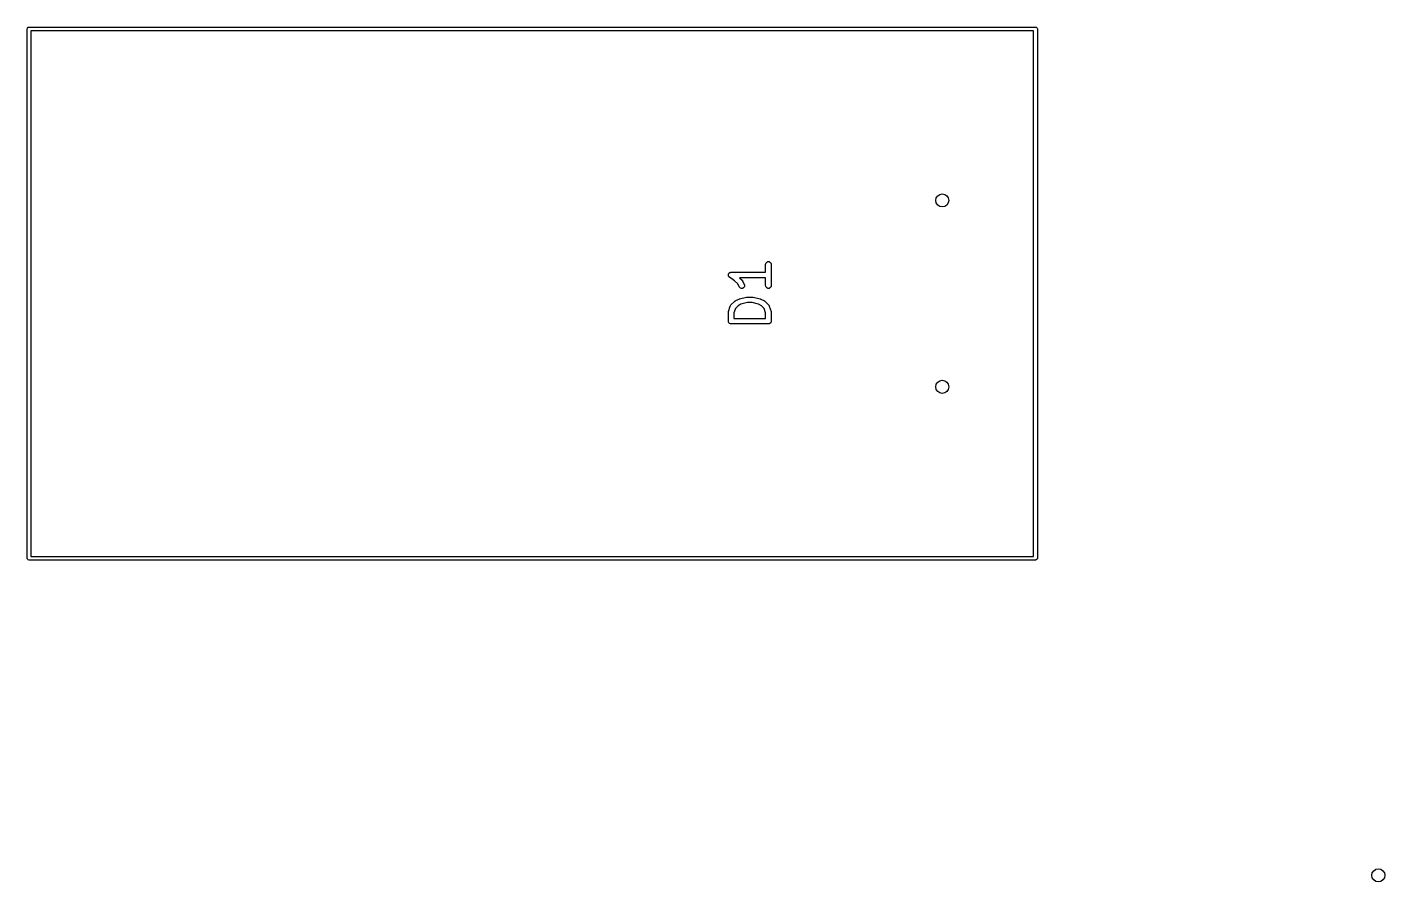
# Model space of a CAD drawing. Header units: inches. Extents: x 0.39 to 2.81, y 0.39 to 2.19.
# Drawn here: x 1.373 to 2.807, y 0.393 to 1.296 of the extents above; entities that cross this region are included whole.
import ezdxf

# ---------------------------------------------------------------- set-up
doc = ezdxf.new("R2010")
doc.units = ezdxf.units.IN
doc.header["$MEASUREMENT"] = 0
doc.layers.add('BLACK', color=250, linetype='CONTINUOUS')

msp = doc.modelspace()

# ---------------------------------------------------------------- linework, layer by layer
at = {"layer": 'BLACK', "linetype": 'CONTINUOUS'}
for p, q in [((1.373, 1.294), (1.3732, 1.2947)), ((1.373, 0.7349), (1.373, 1.294)), ((1.3732, 1.2947), (1.3742, 1.2958)), ((1.3742, 1.2958), (1.375, 1.2959)), ((1.375, 1.2959), (2.438, 1.2959)), ((1.3769, 1.292), (1.3769, 0.7369)), ((2.436, 1.292), (1.3769, 1.292)), ((2.436, 0.7369), (2.436, 1.292)), ((2.438, 1.2959), (2.4387, 1.2958)), ((2.4387, 1.2958), (2.4398, 1.2947)), ((2.4398, 1.2947), (2.4399, 1.294)), ((2.4399, 1.294), (2.4399, 0.7349)), ((2.153, 1.0459), (2.1534, 1.047)), ((2.1534, 1.047), (2.1542, 1.0478)), ((2.1542, 1.0478), (2.1553, 1.0483)), ((2.1553, 1.0483), (2.1565, 1.0483)), ((2.1565, 1.0483), (2.1575, 1.0478)), ((2.1575, 1.0478), (2.1583, 1.047)), ((2.1583, 1.047), (2.1588, 1.0459)), ((2.1136, 1.0347), (2.1137, 1.035)), ((2.1136, 1.0344), (2.1136, 1.0347)), ((2.1136, 1.0341), (2.1136, 1.0344)), ((2.1136, 1.0338), (2.1136, 1.0341)), ((2.1136, 1.0335), (2.1136, 1.0338)), ((2.1137, 1.0333), (2.1136, 1.0335)), ((2.1137, 1.035), (2.1138, 1.0352)), ((2.1138, 1.033), (2.1137, 1.0333)), ((2.1138, 1.0352), (2.1139, 1.0355)), ((2.1139, 1.0327), (2.1138, 1.033)), ((2.1139, 1.0355), (2.114, 1.0358)), ((2.114, 1.0325), (2.1139, 1.0327)), ((2.114, 1.0358), (2.1143, 1.036)), ((2.1143, 1.0323), (2.114, 1.0325)), ((2.1143, 1.036), (2.1144, 1.0362)), ((2.1144, 1.0362), (2.1147, 1.0364)), ((2.1147, 1.0364), (2.1149, 1.0366)), ((2.1149, 1.0366), (2.1151, 1.0367)), ((2.1151, 1.0367), (2.1154, 1.0368)), ((2.1154, 1.0368), (2.1157, 1.0369)), ((2.1157, 1.0369), (2.1159, 1.037)), ((2.1159, 1.037), (2.1165, 1.0371)), ((2.1165, 1.0371), (2.1165, 1.0371)), ((2.1165, 1.0371), (2.1165, 1.0371)), ((2.1165, 1.0371), (2.1165, 1.0371)), ((2.1165, 1.0371), (2.1529, 1.0371)), ((2.1529, 1.0454), (2.153, 1.0459)), ((2.1529, 1.0371), (2.1529, 1.0454)), ((2.1588, 1.0459), (2.1588, 1.0454)), ((2.1588, 1.0454), (2.1588, 1.0229)), ((2.1144, 1.032), (2.1143, 1.0323)), ((2.1149, 1.0317), (2.1144, 1.032)), ((2.1202, 1.0281), (2.1149, 1.0317)), ((2.1149, 1.0317), (2.1149, 1.0317)), ((2.1149, 1.0317), (2.1149, 1.0317)), ((2.1149, 1.0317), (2.1149, 1.0317)), ((2.1235, 1.0249), (2.1202, 1.0281)), ((2.1251, 1.0215), (2.1235, 1.0249)), ((2.1254, 1.0211), (2.1251, 1.0215)), ((2.1263, 1.0203), (2.1254, 1.0211)), ((2.1529, 1.0312), (2.1255, 1.0312)), ((2.1255, 1.0312), (2.128, 1.0287)), ((2.1274, 1.0199), (2.1263, 1.0203)), ((2.1285, 1.02), (2.1274, 1.0199)), ((2.128, 1.0287), (2.1282, 1.0285)), ((2.1282, 1.0285), (2.1282, 1.0284)), ((2.1282, 1.0284), (2.1283, 1.0283)), ((2.1283, 1.0283), (2.1283, 1.0283)), ((2.1283, 1.0283), (2.1284, 1.0282)), ((2.1284, 1.0282), (2.1285, 1.0279)), ((2.1285, 1.0279), (2.1304, 1.0242)), ((2.1296, 1.0205), (2.1285, 1.02)), ((2.1303, 1.0214), (2.1296, 1.0205)), ((2.1307, 1.0225), (2.1303, 1.0214)), ((2.1304, 1.0242), (2.1306, 1.0236)), ((2.1306, 1.0236), (2.1307, 1.0225)), ((2.1529, 1.0229), (2.1529, 1.0312)), ((2.153, 1.0223), (2.1529, 1.0229)), ((2.1534, 1.0212), (2.153, 1.0223)), ((2.1542, 1.0204), (2.1534, 1.0212)), ((2.1553, 1.02), (2.1542, 1.0204)), ((2.1565, 1.02), (2.1553, 1.02)), ((2.1575, 1.0204), (2.1565, 1.02)), ((2.1583, 1.0212), (2.1575, 1.0204)), ((2.1588, 1.0223), (2.1583, 1.0212)), ((2.1588, 1.0229), (2.1588, 1.0223)), ((2.1163, 1.0025), (2.12, 1.0062)), ((2.12, 1.0062), (2.1203, 1.0064)), ((2.1203, 1.0064), (2.1204, 1.0065)), ((2.1203, 1.0064), (2.1203, 1.0064)), ((2.1204, 1.0065), (2.1205, 1.0066)), ((2.1205, 1.0066), (2.1206, 1.0066)), ((2.1206, 1.0066), (2.1208, 1.0068)), ((2.1208, 1.0068), (2.1246, 1.0086)), ((2.1246, 1.0086), (2.1246, 1.0087)), ((2.1246, 1.0087), (2.1249, 1.0087)), ((2.1246, 1.0086), (2.1246, 1.0086)), ((2.1249, 1.0087), (2.1251, 1.0088)), ((2.1251, 1.0088), (2.1252, 1.0089)), ((2.1251, 1.0088), (2.1251, 1.0088)), ((2.1252, 1.0089), (2.1327, 1.0107)), ((2.1337, 1.0049), (2.1269, 1.0032)), ((2.1327, 1.0107), (2.1328, 1.0107)), ((2.1328, 1.0107), (2.1328, 1.0108)), ((2.1328, 1.0108), (2.133, 1.0108)), ((2.133, 1.0108), (2.1332, 1.0108)), ((2.1332, 1.0108), (2.1333, 1.0108)), ((2.1333, 1.0108), (2.1334, 1.0108)), ((2.1334, 1.0108), (2.139, 1.0108)), ((2.1386, 1.0049), (2.1337, 1.0049)), ((2.1455, 1.0032), (2.1386, 1.0049)), ((2.139, 1.0108), (2.1391, 1.0108)), ((2.1391, 1.0108), (2.1391, 1.0108)), ((2.1391, 1.0108), (2.1394, 1.0108)), ((2.1394, 1.0108), (2.1396, 1.0108)), ((2.1396, 1.0108), (2.1396, 1.0107)), ((2.1396, 1.0107), (2.1397, 1.0107)), ((2.1397, 1.0107), (2.1472, 1.0089)), ((2.1472, 1.0089), (2.1473, 1.0088)), ((2.1473, 1.0088), (2.1473, 1.0088)), ((2.1473, 1.0088), (2.1475, 1.0087)), ((2.1475, 1.0087), (2.1478, 1.0087)), ((2.1478, 1.0087), (2.1478, 1.0086)), ((2.1478, 1.0086), (2.1478, 1.0086)), ((2.1478, 1.0086), (2.1516, 1.0068)), ((2.1516, 1.0068), (2.1518, 1.0066)), ((2.1518, 1.0066), (2.1519, 1.0066)), ((2.1519, 1.0066), (2.152, 1.0065)), ((2.152, 1.0065), (2.1521, 1.0064)), ((2.1521, 1.0064), (2.1521, 1.0064)), ((2.1521, 1.0064), (2.1523, 1.0062)), ((2.1523, 1.0062), (2.1561, 1.0025)), ((2.1136, 0.9954), (2.1137, 0.9957)), ((2.1136, 0.9953), (2.1136, 0.9954)), ((2.1136, 0.9952), (2.1136, 0.9953)), ((2.1136, 0.9951), (2.1136, 0.9952)), ((2.1136, 0.995), (2.1136, 0.9951)), ((2.1136, 0.9947), (2.1136, 0.995)), ((2.1136, 0.9854), (2.1136, 0.9947)), ((2.1137, 0.9957), (2.1156, 1.0013)), ((2.1156, 1.0013), (2.1158, 1.0018)), ((2.1158, 1.0018), (2.1159, 1.0019)), ((2.1159, 1.002), (2.1163, 1.0025)), ((2.1159, 1.0019), (2.1159, 1.002)), ((2.121, 0.9988), (2.1195, 0.9943)), ((2.1195, 0.9943), (2.1195, 0.9883)), ((2.1239, 1.0017), (2.121, 0.9988)), ((2.1269, 1.0032), (2.1239, 1.0017)), ((2.1485, 1.0017), (2.1455, 1.0032)), ((2.1514, 0.9988), (2.1485, 1.0017)), ((2.1529, 0.9943), (2.1514, 0.9988)), ((2.1529, 0.9883), (2.1529, 0.9943)), ((2.1561, 1.0025), (2.1565, 1.002)), ((2.1565, 1.002), (2.1565, 1.0019)), ((2.1565, 1.0019), (2.1566, 1.0018)), ((2.1566, 1.0018), (2.1568, 1.0013)), ((2.1568, 1.0013), (2.1587, 0.9957)), ((2.1587, 0.9957), (2.1587, 0.9954)), ((2.1587, 0.9954), (2.1588, 0.9953)), ((2.1588, 0.9953), (2.1588, 0.9952)), ((2.1588, 0.9952), (2.1588, 0.9951)), ((2.1588, 0.9951), (2.1588, 0.995)), ((2.1588, 0.995), (2.1588, 0.9947)), ((2.1588, 0.9947), (2.1588, 0.9854)), ((2.1136, 0.9848), (2.1136, 0.9854)), ((2.114, 0.9837), (2.1136, 0.9848)), ((2.1149, 0.9829), (2.114, 0.9837)), ((2.1159, 0.9825), (2.1149, 0.9829)), ((2.1165, 0.9824), (2.1159, 0.9825)), ((2.1559, 0.9824), (2.1165, 0.9824)), ((2.1195, 0.9883), (2.1529, 0.9883)), ((2.1565, 0.9825), (2.1559, 0.9824)), ((2.1575, 0.9829), (2.1565, 0.9825)), ((2.1583, 0.9837), (2.1575, 0.9829)), ((2.1588, 0.9848), (2.1583, 0.9837)), ((2.1588, 0.9854), (2.1588, 0.9848)), ((1.3732, 0.7341), (1.373, 0.7349)), ((1.3742, 0.7331), (1.3732, 0.7341)), ((1.375, 0.7329), (1.3742, 0.7331)), ((2.438, 0.7329), (1.375, 0.7329)), ((1.3769, 0.7369), (2.436, 0.7369)), ((2.4387, 0.7331), (2.438, 0.7329)), ((2.4398, 0.7341), (2.4387, 0.7331)), ((2.4399, 0.7349), (2.4398, 0.7341))]:
    msp.add_line(p, q, dxfattribs=at)
at = {"layer": 'BLACK'}
for centre in [(2.3395, 1.1129), (2.3395, 1.1129), (2.3395, 0.916), (2.3395, 0.916), (2.8, 0.4), (2.8, 0.4)]:
    msp.add_circle(centre, 0.00689, dxfattribs=at)

doc.saveas('drawing.dxf')
